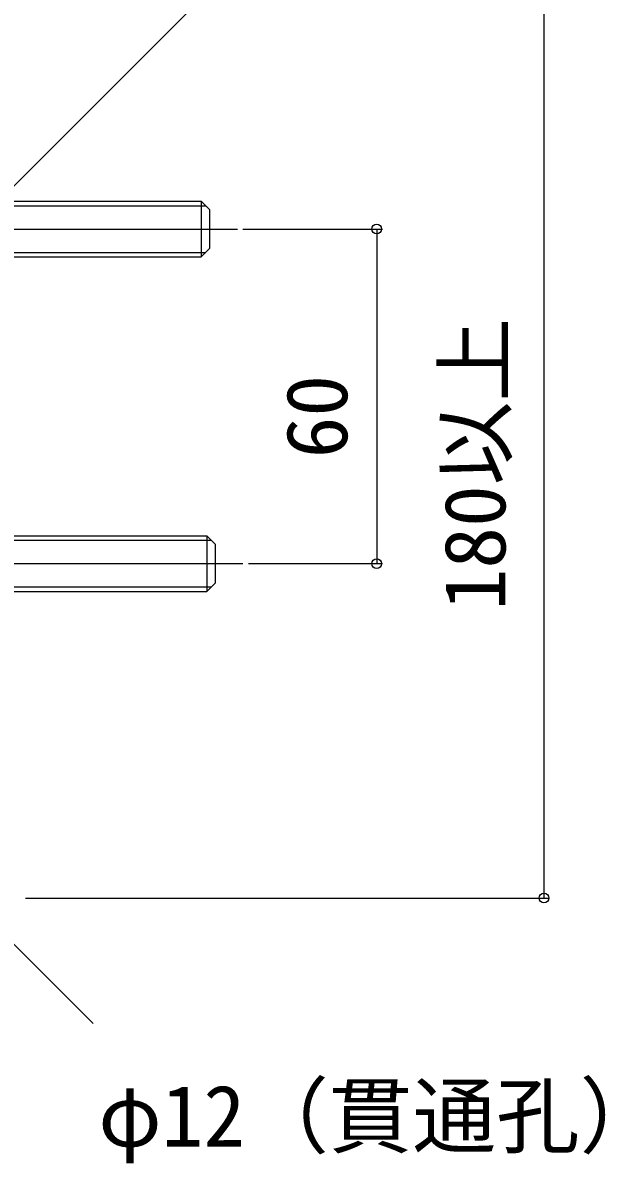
# Model space of a CAD drawing. Units: millimetres, scale not verified. Extents: x -736 to 735, y -1104 to 1095.
# Drawn here: x -274.1 to -169.6, y 66.4 to 271 of the extents above; entities that cross this region are included whole.
import ezdxf
from ezdxf.enums import TextEntityAlignment as Align

# ---------------------------------------------------------------- set-up
doc = ezdxf.new("R2010")
doc.units = ezdxf.units.MM
doc.header["$LTSCALE"] = 4
doc.layers.add('0-4_YKK_13', color=4, linetype='Continuous')
doc.layers.add('0-5_YKK_D', color=6, linetype='Continuous')
doc.styles.add('ＭＳ ゴシック', font='')
doc.styles.get('ＭＳ ゴシック').set_extended_font_data('MS Gothic')

msp = doc.modelspace()

# ---------------------------------------------------------------- linework, layer by layer
at = {"layer": '0-4_YKK_13'}
for p, q in [((-390.581, 238.19), (-241.271, 238.19)), ((-242.081, 239), (-242.081, 229)), ((-402.581, 234), (-235.581, 234)), ((-390.581, 229.81), (-241.271, 229.81)), ((-389.581, 178.19), (-240.271, 178.19)), ((-241.081, 179), (-241.081, 169)), ((-401.581, 174), (-234.581, 174)), ((-389.581, 169.81), (-240.271, 169.81))]:
    msp.add_line(p, q, dxfattribs=at)
for points in [[(-390.581, 239), (-242.081, 239), (-240.581, 237.5), (-240.581, 230.5)], [(-390.581, 229), (-242.081, 229), (-240.581, 230.5)], [(-389.581, 179), (-241.081, 179), (-239.581, 177.5), (-239.581, 170.5)], [(-389.581, 169), (-241.081, 169), (-239.581, 170.5)]]:
    msp.add_lwpolyline(points, dxfattribs=at)
at = {"layer": '0-5_YKK_D'}
for p, q in [((-180.581, 294.002), (-180.581, 114.002)), ((-234.581, 234), (-209.581, 234)), ((-210.581, 234), (-210.581, 174)), ((-233.581, 174), (-209.581, 174)), ((-273.581, 114.002), (-179.581, 114.002))]:
    msp.add_line(p, q, dxfattribs=at)
for points in [[(-281.427, 236.003), (-278.952, 238.478), (-212.897, 304.533)], [(-337.929, 167.998), (-335.454, 165.523), (-261.453, 91.522)]]:
    msp.add_lwpolyline(points, dxfattribs=at)
for centre in [(-210.581, 234), (-210.581, 174), (-180.581, 114.002)]:
    msp.add_circle(centre, 0.875, dxfattribs=at)

# ---------------------------------------------------------------- texts
at = {"layer": '0-5_YKK_D', "style": 'ＭＳ ゴシック'}
for s, p in [('180以上', (-184.2, 165.607)), ('60', (-212.581, 192.878))]:
    msp.add_text(s, height=11, rotation=90, dxfattribs=at).set_placement(p, align=Align.BOTTOM_LEFT)
msp.add_text('φ12（貫通孔）', height=11, dxfattribs=at).set_placement((-260.532, 66.141), align=Align.BOTTOM_LEFT)

doc.saveas('drawing.dxf')
